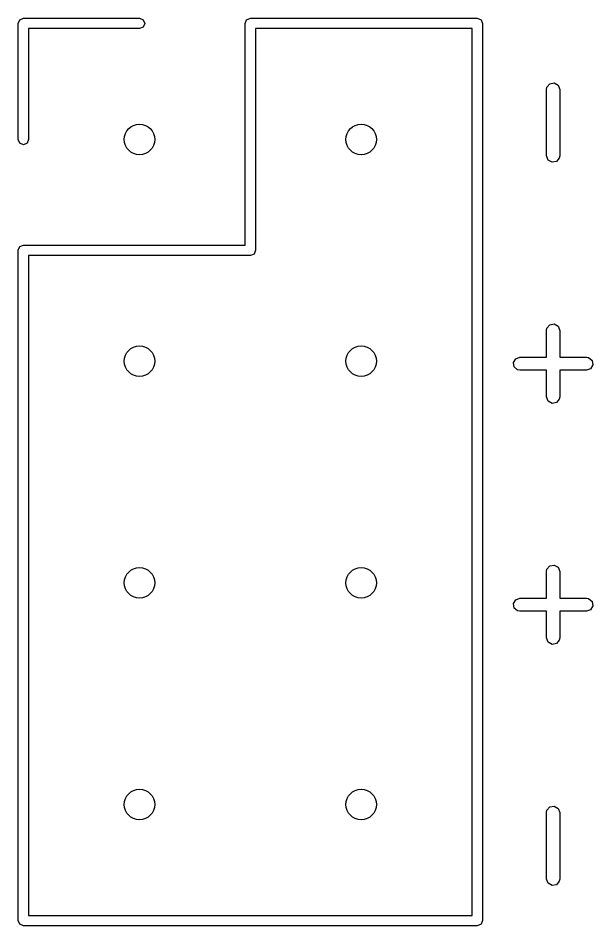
# Model space of a CAD drawing. Extents: x 0.22 to 1.79, y 0.29 to 2.17.
# Drawn here: x 1.5201 to 1.7793, y 0.5941 to 1.0035 of the extents above; entities that cross this region are included whole.
import ezdxf

# ---------------------------------------------------------------- set-up
doc = ezdxf.new("R2010")
doc.units = 0
doc.header["$MEASUREMENT"] = 0
doc.layers.add('BLACK', color=7, linetype='CONTINUOUS')

msp = doc.modelspace()

# ---------------------------------------------------------------- linework, layer by layer
at = {"layer": 'BLACK', "linetype": 'CONTINUOUS'}
for p, q in [((1.52077, 1.00285), (1.52244, 1.00354)), ((1.52244, 1.00354), (1.5748, 1.00354)), ((1.5748, 1.00354), (1.57647, 1.00285)), ((1.62313, 1.00285), (1.6248, 1.00354)), ((1.6248, 1.00354), (1.72717, 1.00354)), ((1.72717, 1.00354), (1.72884, 1.00285)), ((1.52008, 1.00118), (1.52077, 1.00285)), ((1.52008, 0.948819), (1.52008, 1.00118)), ((1.57647, 0.999511), (1.5748, 0.998819)), ((1.57647, 1.00285), (1.57717, 1.00118)), ((1.57717, 1.00118), (1.57647, 0.999511)), ((1.62244, 1.00118), (1.62313, 1.00285)), ((1.62244, 0.901181), (1.62244, 1.00118)), ((1.72884, 1.00285), (1.72953, 1.00118)), ((1.72953, 1.00118), (1.72953, 0.596457)), ((1.5748, 0.998819), (1.5248, 0.998819)), ((1.5248, 0.998819), (1.5248, 0.948819)), ((1.62717, 0.998819), (1.62717, 0.898819)), ((1.7248, 0.998819), (1.62717, 0.998819)), ((1.7248, 0.598819), (1.7248, 0.998819)), ((1.75842, 0.97141), (1.7586, 0.97242)), ((1.75842, 0.941414), (1.75842, 0.97141)), ((1.7586, 0.97242), (1.7599, 0.973967)), ((1.7599, 0.973967), (1.76189, 0.974318)), ((1.76189, 0.974318), (1.76363, 0.973308)), ((1.76363, 0.973308), (1.76433, 0.97141)), ((1.76433, 0.97141), (1.76433, 0.941414)), ((1.52077, 0.947149), (1.52008, 0.948819)), ((1.52244, 0.946457), (1.52077, 0.947149)), ((1.52411, 0.947149), (1.52244, 0.946457)), ((1.5248, 0.948819), (1.52411, 0.947149)), ((1.75911, 0.939516), (1.75842, 0.941414)), ((1.76086, 0.938506), (1.75911, 0.939516)), ((1.76285, 0.938856), (1.76086, 0.938506)), ((1.76415, 0.940404), (1.76285, 0.938856)), ((1.76433, 0.941414), (1.76415, 0.940404)), ((1.52077, 0.900489), (1.52244, 0.901181)), ((1.52244, 0.901181), (1.62244, 0.901181)), ((1.52008, 0.898819), (1.52077, 0.900489)), ((1.52008, 0.596457), (1.52008, 0.898819)), ((1.62647, 0.897149), (1.6248, 0.896457)), ((1.62717, 0.898819), (1.62647, 0.897149)), ((1.6248, 0.896457), (1.5248, 0.896457)), ((1.5248, 0.896457), (1.5248, 0.598819)), ((1.7586, 0.863683), (1.7599, 0.865231)), ((1.7599, 0.865231), (1.76189, 0.865581)), ((1.76189, 0.865581), (1.76363, 0.864571)), ((1.76363, 0.864571), (1.76433, 0.862673)), ((1.75842, 0.862673), (1.7586, 0.863683)), ((1.75842, 0.850628), (1.75842, 0.862673)), ((1.76433, 0.862673), (1.76433, 0.850628)), ((1.74347, 0.848188), (1.74448, 0.849937)), ((1.74382, 0.846199), (1.74347, 0.848188)), ((1.74448, 0.849937), (1.74637, 0.850628)), ((1.74637, 0.850628), (1.75842, 0.850628)), ((1.76433, 0.850628), (1.77637, 0.850628)), ((1.77637, 0.850628), (1.77738, 0.85045)), ((1.77738, 0.85045), (1.77893, 0.849152)), ((1.77893, 0.849152), (1.77928, 0.847163)), ((1.74536, 0.844901), (1.74382, 0.846199)), ((1.74637, 0.844723), (1.74536, 0.844901)), ((1.75842, 0.844723), (1.74637, 0.844723)), ((1.75842, 0.832677), (1.75842, 0.844723)), ((1.77637, 0.844723), (1.76433, 0.844723)), ((1.76433, 0.844723), (1.76433, 0.832677)), ((1.77827, 0.845413), (1.77637, 0.844723)), ((1.77928, 0.847163), (1.77827, 0.845413)), ((1.75911, 0.830779), (1.75842, 0.832677)), ((1.76415, 0.831667), (1.76285, 0.83012)), ((1.76433, 0.832677), (1.76415, 0.831667)), ((1.76086, 0.829769), (1.75911, 0.830779)), ((1.76285, 0.83012), (1.76086, 0.829769)), ((1.75842, 0.753937), (1.7586, 0.754947)), ((1.75842, 0.741892), (1.75842, 0.753937)), ((1.7586, 0.754947), (1.7599, 0.756494)), ((1.7599, 0.756494), (1.76189, 0.756845)), ((1.76189, 0.756845), (1.76363, 0.755835)), ((1.76363, 0.755835), (1.76433, 0.753937)), ((1.76433, 0.753937), (1.76433, 0.741892)), ((1.74347, 0.739452), (1.74448, 0.741201)), ((1.74448, 0.741201), (1.74637, 0.741892)), ((1.74637, 0.741892), (1.75842, 0.741892)), ((1.76433, 0.741892), (1.77637, 0.741892)), ((1.77637, 0.741892), (1.77738, 0.741714)), ((1.77738, 0.741714), (1.77893, 0.740415)), ((1.74382, 0.737463), (1.74347, 0.739452)), ((1.74536, 0.736164), (1.74382, 0.737463)), ((1.77928, 0.738426), (1.77827, 0.736677)), ((1.77893, 0.740415), (1.77928, 0.738426)), ((1.74637, 0.735986), (1.74536, 0.736164)), ((1.75842, 0.735986), (1.74637, 0.735986)), ((1.75842, 0.723941), (1.75842, 0.735986)), ((1.77637, 0.735986), (1.76433, 0.735986)), ((1.76433, 0.735986), (1.76433, 0.723941)), ((1.77827, 0.736677), (1.77637, 0.735986)), ((1.75911, 0.722043), (1.75842, 0.723941)), ((1.76086, 0.721033), (1.75911, 0.722043)), ((1.76285, 0.721384), (1.76086, 0.721033)), ((1.76415, 0.722931), (1.76285, 0.721384)), ((1.76433, 0.723941), (1.76415, 0.722931)), ((1.7586, 0.646211), (1.7599, 0.647758)), ((1.7599, 0.647758), (1.76189, 0.648109)), ((1.76189, 0.648109), (1.76363, 0.647099)), ((1.76363, 0.647099), (1.76433, 0.645201)), ((1.75842, 0.645201), (1.7586, 0.646211)), ((1.75842, 0.615204), (1.75842, 0.645201)), ((1.76433, 0.645201), (1.76433, 0.615204)), ((1.75911, 0.613306), (1.75842, 0.615204)), ((1.76415, 0.614194), (1.76285, 0.612647)), ((1.76433, 0.615204), (1.76415, 0.614194)), ((1.76086, 0.612296), (1.75911, 0.613306)), ((1.76285, 0.612647), (1.76086, 0.612296)), ((1.5248, 0.598819), (1.7248, 0.598819)), ((1.52077, 0.594786), (1.52008, 0.596457)), ((1.52244, 0.594094), (1.52077, 0.594786)), ((1.72717, 0.594094), (1.52244, 0.594094)), ((1.72884, 0.594786), (1.72717, 0.594094)), ((1.72953, 0.596457), (1.72884, 0.594786))]:
    msp.add_line(p, q, dxfattribs=at)
at = {"layer": 'BLACK'}
for centre in [(1.5748, 0.948819), (1.6748, 0.948819), (1.5748, 0.848819), (1.6748, 0.848819), (1.5748, 0.748819), (1.6748, 0.748819), (1.5748, 0.648819), (1.6748, 0.648819)]:
    msp.add_circle(centre, 0.00689, dxfattribs=at)

doc.saveas('drawing.dxf')
